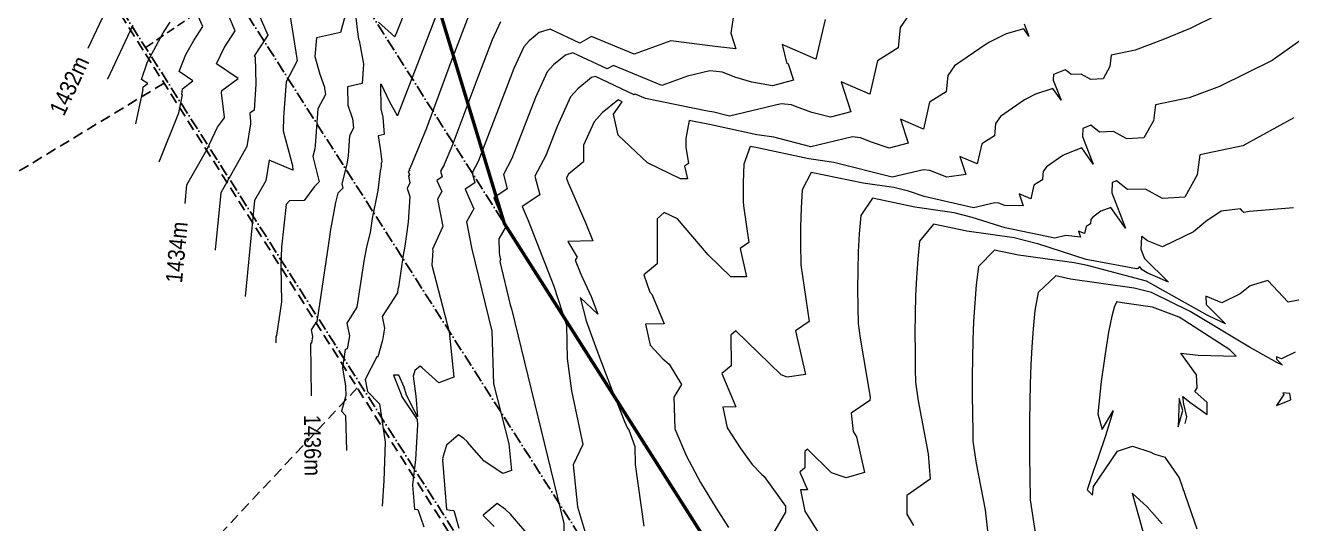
# Model space of a CAD drawing. Header units: metres. Extents: x 5688 to 19740, y -52 to 3406.
# Drawn here: x 6543.6 to 6923.4, y 1770.6 to 1920.2 of the extents above; entities that cross this region are included whole.
import ezdxf
from ezdxf.enums import TextEntityAlignment as Align

# ---------------------------------------------------------------- set-up
doc = ezdxf.new("R2010")
doc.units = ezdxf.units.M
for name, pattern in [('ACAD_ISO10W100', [18, 12, -3, 0, -3]), ('DASHED', [19.05, 12.7, -6.35]), ('HIDDEN', [9.525, 6.35, -3.175])]:
    doc.linetypes.add(name, pattern=pattern)
for name, color, linetype in [('CENTRELINES', 7, 'Continuous'), ('Contours', 7, 'Continuous'), ('LINES', 7, 'Continuous'), ('PAD', 7, 'Continuous'), ('PWV_RESERVES', 7, 'Continuous'), ('SERV', 7, 'Continuous'), ('SITE', 7, 'Continuous')]:
    doc.layers.add(name, color=color, linetype=linetype)
doc.styles.add('MM-STANDARD', font='', dxfattribs={"height": 1})
doc.styles.get('MM-STANDARD').set_extended_font_data('MM-STANDARD')

# ---------------------------------------------------------------- blocks, each defined once
blk = doc.blocks.new('CONTOURS-CG')
at = {"layer": 'Contours', "color": 253, "lineweight": 9, "true_color": 0xa1a3a5}
for points, elevation in [([(30377.7, 731.14), (30377.7, 731.15), (30381.93, 740.26)], 1432), ([(30383.59, 721.92), (30383.6, 721.94), (30391.03, 737.96), (30391.08, 738.04)], 1432.5), ([(30392.02, 708.45), (30394.16, 718.74), (30394.05, 718.79), (30394.15, 719.53), (30395.53, 720.57), (30393.71, 721.8), (30395.49, 727.03), (30398.06, 731.9), (30400.2, 735.78), (30402.28, 738.96)], 1433), ([(30398.97, 697.02), (30404.86, 711.78), (30405.98, 717.19), (30405.74, 717.31), (30405.96, 718.99), (30409.1, 721.34), (30404.96, 724.13), (30406.99, 729.25), (30409.32, 733.51), (30412.02, 737.65), (30409.5, 743.51)], 1433.5), ([(30406.75, 684.57), (30406.75, 684.57), (30407.3, 690.17), (30413.22, 700.69), (30416.47, 707.49), (30416.48, 707.51), (30418.54, 710.25), (30418.56, 710.27), (30418.55, 710.6), (30417.68, 717.7), (30417.68, 717.74), (30417.77, 718.45), (30422.67, 722.11), (30416.21, 726.46), (30418.44, 731.25), (30421.77, 736.35), (30418.66, 743.56)], 1434), ([(30427.82, 743.61), (30431.52, 735.04), (30427.56, 728.98), (30427.47, 728.79), (30427.73, 728.61), (30427.94, 720.33), (30427.51, 712.52), (30426.2, 711.64), (30426.2, 711.64), (30426.32, 709.16), (30426.39, 708.45), (30426.39, 708.45), (30425.23, 701.61), (30417.44, 687.79), (30417.44, 687.79), (30415.76, 670.64), (30415.75, 670.55)], 1434.5), ([(30438.27, 740.68), (30440.24, 728.12), (30440.34, 727.33), (30437.05, 721.09), (30436.28, 710.47), (30436.18, 706.32), (30438.92, 695.97), (30439.1, 694.58), (30431.99, 697.53), (30430.94, 691.37), (30427.58, 685.4), (30427.58, 685.4), (30424.76, 656.65)], 1435), ([(30455.01, 742.05), (30453.34, 735.85), (30446.2, 734.32), (30446.2, 734.32), (30445.61, 728.66), (30447.15, 723.34), (30448.54, 719.42), (30448.59, 719.1), (30448.82, 717.24), (30446.56, 712.95), (30445.76, 701.94), (30445.62, 700.96), (30445.01, 698.62), (30446.92, 691.09), (30445.57, 689.68), (30442.48, 685.44), (30438.05, 685.3), (30437.08, 684.24), (30435.66, 671.41), (30435.44, 665.61), (30435.62, 655.01), (30435.62, 655), (30434.11, 644.9), (30433.95, 644.65), (30433.99, 644.45), (30433.96, 644.25), (30433.93, 644.24), (30433.94, 642.68)], 1435.5), ([(30475.9, 750.52), (30469.68, 734.54), (30464.74, 738.96)], 1436), ([(30457.76, 742.11), (30458.34, 736.73), (30458.77, 733.91), (30458.91, 733.47), (30460.28, 726.38), (30459.9, 720.57), (30455.43, 719.61), (30455.43, 719.61), (30455.6, 714.07), (30456.9, 710.28), (30456.93, 710.08), (30457.29, 707.14), (30456.07, 704.81), (30455.63, 698.82), (30455.28, 696.38), (30453.75, 690.5), (30454.09, 689.17), (30452.58, 687.6), (30451.85, 684.82), (30450.34, 676.75), (30450.01, 674.57), (30447.08, 654.28), (30446.21, 649.17), (30445.63, 648.28), (30444.59, 646.67), (30444.59, 646.65), (30445, 644.61), (30444.63, 642.6), (30444.35, 642.48), (30444.51, 626.86), (30444.51, 626.76)], 1436), ([(30483.36, 744.41), (30476.97, 727.77), (30470.42, 710.93), (30470.41, 710.91), (30468.08, 715.2), (30465.61, 720.29), (30465.31, 720.32), (30465.47, 713), (30466.07, 710.48), (30466.47, 705.29), (30464.67, 704.9), (30464.67, 704.9), (30465.27, 701.07), (30465.77, 697.04), (30465.57, 696.67), (30465.57, 696.67), (30465.5, 695.7), (30465.29, 694.25), (30464.51, 688.48), (30462.88, 680.07), (30462.27, 675.88), (30462.26, 675.86), (30461.24, 671.98), (30460.45, 667.79), (30458.3, 653.44), (30455.22, 648.66), (30455.22, 648.66), (30456.01, 644.78), (30455.31, 640.95), (30454.78, 640.73), (30453.94, 635.22), (30454.84, 629.73), (30454.89, 629.49), (30454.91, 626.88), (30453.63, 622.2), (30454.88, 620.92), (30455.15, 610.4)], 1436.5), ([(30492.36, 742.35), (30486.55, 727.28), (30479.18, 707.21), (30474.22, 695.29), (30474.22, 695.29), (30473.97, 694.82), (30474.08, 694.4), (30473.68, 694.13), (30474.04, 693.29), (30473.73, 692.75), (30474.12, 690.72), (30473.35, 689.06), (30473.35, 689.06), (30474.16, 686.66), (30473.69, 678.96), (30473.13, 675.36), (30472.64, 671.72), (30472.11, 669.02), (30470.71, 659.46), (30470.71, 659.45), (30470.63, 659.15), (30470.57, 658.82), (30470.4, 657.71), (30465.86, 650.67), (30465.86, 650.66), (30466.58, 647.11), (30465.95, 643.56), (30464.55, 638.54), (30464.26, 638.47), (30460.75, 631.71), (30461.43, 628.13), (30465.08, 624.38), (30466.76, 612.88), (30466.36, 601.32), (30465.86, 593.66), (30465.86, 593.65)], 1437), ([(30501.31, 739.12), (30498.86, 733.69), (30494.23, 721.69), (30486.78, 701.64), (30484.4, 696.21), (30484.4, 696.2), (30483.39, 694.29), (30483.84, 692.59), (30482.22, 691.5), (30482.22, 691.5), (30483.7, 688.1), (30482.44, 685.89), (30484.03, 677.62), (30480.9, 670.86), (30480.9, 670.86), (30481.04, 670.44), (30480.77, 666.08), (30485.92, 646.07), (30487.31, 632.43), (30482.89, 630.75), (30477.87, 635.25), (30477.2, 635.74), (30475.65, 634.42), (30475.14, 632.71), (30475.9, 626.71), (30476.41, 620.5), (30473.1, 627.02), (30472.49, 629.38), (30470.87, 633.03), (30470.87, 633.04), (30469.29, 633.03), (30471.51, 627.17), (30471.67, 626.74), (30476.32, 619.72), (30476.41, 618.07), (30475.85, 607.65), (30474.95, 600.06), (30474.95, 600.04), (30475.51, 592.79), (30476.58, 592.67), (30478.36, 587.46)], 1437.5), ([(30571.63, 743.65), (30570.46, 735.65), (30571.96, 730.94), (30566.5, 731.56), (30565.75, 731.65), (30552.4, 733.36), (30541.38, 729.36), (30541.38, 729.36), (30528.59, 734.65), (30528.59, 734.65), (30525.15, 732.65), (30525.15, 732.65), (30516.22, 736.86), (30512.98, 735.86), (30509.9, 733.33), (30508.33, 731.62), (30505.35, 725.03), (30494.59, 697.12), (30494.59, 697.12), (30492.82, 693.77), (30493.6, 690.78), (30490.76, 688.86), (30490.76, 688.86), (30493.35, 682.9), (30491.15, 679.03), (30492.73, 670.79), (30498.72, 646.24), (30498.72, 646.22), (30499.22, 630.39), (30499.22, 630.39), (30503.85, 612.4), (30504.66, 604.43), (30502.08, 603.45), (30496.47, 607.19), (30492.04, 612.24), (30491.33, 613.09), (30490.35, 613.97), (30488.78, 615.12), (30485.17, 612.02), (30483.97, 608.02), (30484, 607.78), (30483.97, 607.51), (30485.1, 592.66), (30486.28, 592.53), (30487.29, 592.43), (30487.3, 592.42), (30488.81, 587.13)], 1438), ([(30598.7, 739.79), (30595.95, 727.83), (30585.77, 732.23), (30587.15, 726.9), (30587.59, 726.51), (30589.19, 721.52), (30582.92, 719.84), (30576.74, 721.01), (30571.61, 722.5), (30567.89, 723.94), (30564.16, 724.37), (30557.4, 722.75), (30549.77, 719.98), (30535.18, 726.01), (30535.18, 726.01), (30533.31, 724.93), (30533.31, 724.93), (30523.01, 729.78), (30520.82, 729.1), (30517.19, 726.13), (30515.34, 724.11), (30511.84, 716.36), (30504.78, 698.04), (30504.78, 698.04), (30502.24, 693.25), (30503.36, 688.98), (30499.3, 686.23), (30499.3, 686.23), (30501.47, 681.18), (30501.52, 681.12), (30503, 677.7), (30500.86, 673.94), (30500.93, 669.87), (30501.05, 669.06), (30501.33, 667.7), (30501.09, 667.18), (30504.19, 654.17), (30504.59, 652.95), (30520.29, 588.5), (30520.44, 583.93)], 1438.5), ([(30510.5, 584.12), (30506.11, 589.22), (30504.38, 591.31), (30502.83, 592.69), (30500.36, 594.51), (30496.13, 590.99), (30496.12, 590.86), (30499.45, 587.55)], 1438.5), ([(30623.68, 740.95), (30621.24, 737.42), (30620.6, 731.27), (30620.59, 731.27), (30614.36, 727.36), (30612.06, 717.36), (30603.55, 721.04), (30606.41, 712.09), (30600.34, 710.44), (30594.7, 711.82), (30589.77, 713.63), (30588.62, 714.12), (30585.51, 714.47), (30570.01, 710.76), (30570.01, 710.76), (30565.28, 711.96), (30563.45, 712.22), (30544.85, 716.1), (30541.77, 717.38), (30541.47, 717.2), (30529.8, 722.7), (30528.66, 722.35), (30524.49, 718.92), (30522.36, 716.61), (30518.34, 707.7), (30514.97, 698.96), (30514.97, 698.96), (30511.67, 692.73), (30513.12, 687.17), (30507.84, 683.6), (30507.84, 683.6), (30509.63, 679.49), (30517.36, 659.77), (30521.15, 648.01), (30521.31, 638.01), (30522.68, 628.35), (30526.07, 612.23), (30523.17, 606.05), (30523.17, 606.05), (30524.46, 593.51), (30528.05, 581.53)], 1439), ([(30658.37, 738.44), (30659.8, 734.76), (30658.29, 736.94), (30658.28, 736.94), (30652.95, 735.48), (30648.03, 732.96), (30646.97, 732.39), (30637.49, 725.83), (30635.54, 722.99), (30635.02, 718.06), (30635.02, 718.06), (30630.01, 714.92), (30628.16, 706.9), (30621.34, 709.85), (30623.63, 702.67), (30617.93, 701.19), (30612.59, 702.94), (30609.35, 704.29), (30606.86, 704.58), (30594.41, 701.6), (30594.41, 701.6), (30583.3, 704.41), (30578.99, 705.03), (30578.2, 705.19), (30564.06, 708.22), (30557.87, 709.44), (30556.93, 704.01), (30556.96, 701.45), (30557.7, 696.54), (30556.52, 695.72), (30556.52, 695.72), (30557.37, 691.94), (30555.27, 691.93), (30545.38, 696.79), (30536.58, 705.05), (30535.18, 711.36), (30537.81, 715.05), (30536.59, 715.62), (30536.5, 715.59), (30531.78, 711.72), (30529.38, 709.11), (30526.2, 702.06), (30526.21, 697.1), (30521.71, 693.37), (30521.09, 692.21), (30521.14, 692.02), (30521.67, 690.76), (30526.88, 678.5), (30528.99, 673.31), (30521.53, 673.18), (30524.33, 668.48), (30523.74, 667.49), (30525.47, 663.36), (30528.5, 656.6), (30530.52, 651.32), (30525.26, 656.3), (30526.99, 649.28), (30530.23, 640.53), (30533.01, 633.14), (30535.32, 627.11), (30537.18, 622.44), (30538.56, 619.12), (30539.46, 617.15), (30539.79, 616.59), (30541.61, 611.63), (30541.7, 606.15), (30544.31, 587.64)], 1439.5), ([(30716.25, 741.05), (30708.2, 737.1), (30699.87, 733.64), (30691.72, 730.58), (30684.52, 729.07), (30684.07, 725.71), (30682.03, 722.02), (30678.35, 721.8), (30675.51, 723.37), (30672.53, 723.27), (30672.53, 723.27), (30671.78, 723.85), (30670.67, 724.72), (30670.66, 724.72), (30667.2, 723.28), (30667.12, 721.53), (30669.46, 715.55), (30666.99, 719.09), (30661.74, 717.39), (30658.46, 715.66), (30651.31, 710.71), (30649.83, 708.57), (30649.69, 707.25), (30649.44, 704.86), (30649.44, 704.85), (30645.66, 702.48), (30644.27, 696.43), (30639.12, 698.66), (30640.85, 693.24), (30635.23, 692.49), (30630.08, 694.47), (30628.2, 694.68), (30618.82, 692.44), (30618.82, 692.44), (30601.32, 696.87), (30594.53, 697.83), (30593.84, 697.98), (30577.95, 701.36), (30576.2, 701.67), (30574.32, 696.34), (30574.11, 690.83), (30574.14, 685.29), (30574.17, 683.81), (30575.82, 672.85), (30573.19, 671.01), (30573.19, 671.01), (30575.08, 662.56), (30570.4, 662.53), (30563.57, 669.13), (30554.4, 679.94), (30550.42, 681.85), (30548.31, 679.98), (30548.34, 666.46), (30548.34, 666.46), (30544.29, 663.1), (30544.29, 663.09), (30546.11, 657.89), (30546.72, 657.29), (30550.45, 648.4), (30544.79, 648.3), (30546.23, 642.05), (30550.01, 637.88), (30551.92, 636.33), (30555.58, 630.17), (30553.31, 626.36), (30553.65, 616.86), (30557.16, 608.67), (30561.36, 600.78), (30566, 593.08), (30569.7, 587.25)], 1440), ([(30747.29, 737.79), (30732.8, 727.5), (30716.95, 719.7), (30707.86, 716.24), (30697.77, 714.12), (30697.14, 709.41), (30694.28, 704.24), (30689.13, 703.93), (30685.15, 706.13), (30680.97, 705.99), (30680.96, 705.99), (30678.35, 708.03), (30678.34, 708.03), (30675.98, 707.05), (30675.88, 704.62), (30679.11, 696.34), (30675.69, 701.24), (30670.56, 699.26), (30669.94, 698.93), (30665.12, 695.59), (30664.13, 694.15), (30664.03, 693.26), (30663.87, 691.66), (30663.86, 691.64), (30661.32, 690.05), (30660.38, 685.97), (30656.91, 687.47), (30658.07, 683.82), (30652.55, 683.92), (30650.82, 684.65), (30649.55, 684.79), (30643.22, 683.28), (30643.22, 683.28), (30628.37, 686.68), (30623.66, 688.23), (30619.34, 689.32), (30610.07, 690.64), (30594.53, 693.89), (30591.85, 688.66), (30591.47, 683.17), (30591.3, 677.65), (30591.29, 672.12), (30591.37, 666.57), (30591.38, 666.17), (30593.94, 649.15), (30589.85, 646.31), (30589.85, 646.3), (30592.79, 633.18), (30587.3, 632.45), (30585.52, 633.13), (30571.89, 646.31), (30570.46, 645.04), (30570.47, 635.81), (30570.47, 635.81), (30567.71, 633.52), (30567.71, 633.52), (30571.91, 623.49), (30568.05, 623.43), (30569.27, 617.24), (30573.37, 610.86), (30576.83, 606.24), (30579.57, 603.31), (30580.45, 602.58), (30586.8, 593.65), (30586.83, 591.85), (30582.87, 585.23)], 1440.5), ([(30739.25, 710.23), (30724.01, 701.9), (30711.03, 699.17), (30710.22, 693.11), (30706.53, 686.46), (30699.9, 686.07), (30694.78, 688.89), (30689.41, 688.71), (30689.4, 688.71), (30686.04, 691.33), (30686.03, 691.34), (30684.76, 690.81), (30684.63, 687.71), (30688.76, 677.13), (30684.39, 683.39), (30681.42, 682.2), (30678.94, 680.48), (30678.42, 679.73), (30678.29, 678.44), (30676.97, 677.61), (30676.49, 675.51), (30674.69, 676.28), (30675.3, 674.4), (30670.89, 674.9), (30667.63, 674.11), (30667.62, 674.11), (30652.69, 677.2), (30642.83, 680.39), (30637.36, 681.78), (30625.61, 683.45), (30612.86, 686.12), (30609.42, 680.97), (30608.94, 675.49), (30608.63, 669.99), (30608.48, 664.47), (30608.45, 658.94), (30608.5, 653.4), (30608.59, 648.53), (30609.25, 644.13), (30612.17, 626.44), (30612.06, 625.45), (30606.52, 621.6), (30606.52, 621.6), (30607.09, 616.09), (30608.11, 614.5), (30610.5, 603.8), (30605.01, 602.23), (30600.64, 603.73), (30593.36, 610.77), (30592.6, 610.09), (30592.61, 605.16), (30592.61, 605.16), (30591.13, 603.94), (30593.38, 598.59), (30591.32, 598.55), (30592.61, 592.22), (30596.67, 585.69)], 1441), ([(30739.13, 683.24), (30725.94, 682.13), (30724.29, 681.81), (30723.83, 682.29), (30723.27, 682.9), (30723.26, 682.9), (30717.47, 682.25), (30712.85, 679.16), (30709.14, 676.05), (30699.83, 671.54), (30695.41, 673.33), (30693.72, 674.64), (30693.55, 674.57), (30693.39, 670.8), (30694.46, 668.06), (30701.68, 660.9), (30695.24, 663.69), (30693.75, 664.6), (30693.1, 665.54), (30692.91, 665.47), (30692.75, 665.36), (30692.72, 665.31), (30692.71, 665.23), (30692.62, 665.18), (30692.59, 665.04), (30692.48, 665.09), (30692.52, 664.97), (30692.24, 665), (30692.03, 664.95), (30677.03, 667.76), (30662.49, 672.4), (30662.01, 672.56), (30655.38, 674.24), (30641.15, 676.26), (30631.18, 678.34), (30627.01, 673.28), (30626.47, 667.81), (30626.07, 662.32), (30625.81, 656.81), (30625.67, 651.29), (30625.62, 645.76), (30625.65, 640.22), (30625.73, 634.68), (30625.79, 630.89), (30626.63, 625.33), (30629.57, 609.39), (30630.17, 601.75), (30623.18, 596.89), (30623.18, 596.89), (30623.21, 591.26), (30625.19, 587.93)], 1441.5), ([(30747.41, 656.8), (30737.55, 654.89), (30731.46, 661.41), (30731.45, 661.41), (30726.12, 659.8), (30723.15, 657.38), (30717.67, 654.72), (30712.82, 656.69), (30712.92, 654.25), (30718.76, 648.47), (30713.82, 650.75), (30713.27, 651.03), (30713.22, 651.06), (30695.09, 661.2), (30695.08, 661.2), (30677.36, 665.9), (30673.4, 666.69), (30656.69, 669.07), (30649.51, 670.57), (30644.66, 665.59), (30644.02, 660.12), (30643.56, 654.64), (30643.22, 649.14), (30642.99, 643.63), (30642.85, 638.11), (30642.79, 632.59), (30642.81, 627.05), (30642.86, 621.51), (30642.95, 615.96), (30643, 613.25), (30644.01, 606.53), (30646.73, 592.59), (30648.29, 578.06)], 1442), ([(30739.65, 639.91), (30735.52, 637.91), (30734.06, 638.5), (30734.09, 637.77), (30735.84, 636.04), (30734.18, 636.81), (30726.01, 641.38), (30708.14, 652.12), (30696.58, 657.84), (30696.57, 657.84), (30691.42, 659.15), (30672.24, 661.88), (30667.84, 662.8), (30662.54, 657.86), (30661.59, 652.44), (30661.09, 646.96), (30660.69, 641.47), (30660.38, 635.97), (30660.17, 630.46), (30660.04, 624.94), (30659.97, 619.41), (30659.97, 613.87), (30660.01, 608.33), (30660.09, 602.79), (30660.21, 595.61), (30662.4, 581.03)], 1442.5), ([(30706.72, 618.51), (30707.17, 620.52), (30706.28, 624.3), (30706.02, 626.64), (30708.03, 624.93), (30713.29, 621.18), (30713.26, 624.78), (30709.59, 628.13), (30710.31, 629.23), (30710.07, 633.07), (30705.34, 639.58), (30710.6, 639.05), (30721.93, 638.67), (30720.02, 640.59), (30704.86, 650.39), (30696.87, 653.39), (30687.78, 654.69), (30686.17, 655.02), (30685.49, 653.73), (30684.65, 650.69), (30683.69, 645.91), (30682.64, 639.38), (30681.52, 631.1), (30680.48, 621.39), (30681.77, 616.68), (30681.81, 616.66), (30685.05, 622.35), (30682.81, 614.85), (30680.6, 608.26), (30679.5, 605.2), (30679.38, 604.96), (30677.32, 598.63), (30678.91, 596.94), (30679.17, 599.61), (30686.33, 610.21), (30690.85, 611.72), (30696.36, 609.87), (30697.3, 609.35), (30697.84, 609.15), (30700.7, 608.4), (30700.76, 608.14), (30704.89, 602.15), (30710.13, 586.85)], 1443), ([(30699.78, 588.41), (30699.78, 588.43), (30695.24, 593.49), (30690.76, 597.6), (30695.73, 579.72)], 1443), ([(30738.32, 625.58), (30738.04, 627.47), (30735.99, 627.67), (30736.21, 627.38), (30736.22, 627.2), (30734.07, 623.91), (30738.32, 625.58)], 1442.5), ([(30704.91, 625.92), (30704.58, 617.54), (30705.94, 622.43), (30705.98, 622.39), (30704.91, 626.04), (30704.91, 625.92)], 1443)]:
    blk.add_lwpolyline(points, dxfattribs=dict(at, elevation=elevation))
at = {"layer": 'Contours', "color": 253, "true_color": 0xa1a3a5, "style": 'MM-STANDARD', "width": 0.9}
for s, rotation, p in [('1432m', 65.0947, (30372.01, 719.93, 1433.06)), ('1434m', 84.3927, (30404.21, 669.91, 1434.79)), ('1436m', 270.5621, (30444.99, 611.96, 1437.02))]:
    blk.add_text(s, height=5, rotation=rotation, dxfattribs=at).set_placement(p, align=Align.MIDDLE)

msp = doc.modelspace()

# ---------------------------------------------------------------- linework, layer by layer
at = {"layer": 'CENTRELINES', "color": 251, "linetype": 'ACAD_ISO10W100', "ltscale": 0.3, "true_color": 0x636466, "flags": 128}
msp.add_lwpolyline([(5688.805, 3103.893), (5948.409, 2861.028), (5991.976, 2819.703), (6036.694, 2774.403), (6105.899, 2695.952), (6161.525, 2623.912), (6196.729, 2571.239), (6229.17, 2521.008), (6802.209, 1622.221), (6978.978, 1344.418), (7091.058, 1161.872), (7184.897, 989.621), (7296.815, 773.514), (7348.564, 673.441), (7490.381, 399.383)], dxfattribs=at)
at = {"layer": 'LINES', "color": 251, "linetype": 'HIDDEN', "ltscale": 0.5, "true_color": 0x636466}
for p, q in [((6585.232, 1902.888), (6538.023, 1874.237)), ((6643.17, 1811.468), (6453.873, 1609.16))]:
    msp.add_line(p, q, dxfattribs=at)
msp.add_lwpolyline([(7024.666, 1328.899), (6956.098, 1317.693), (6578.933, 1912.828), (6116.599, 2644.804), (6784.004, 2963.686)], dxfattribs=at)
at = {"layer": 'PAD', "color": 251, "linetype": 'Continuous', "true_color": 0x636466}
msp.add_lwpolyline([(6687.213, 1860.943), (6667.434, 1926.045), (6670.909, 1948.542), (6657.227, 1969.581), (6635.856, 1974.603), (6583.727, 2023.725)], dxfattribs=at)
at = {"layer": 'PWV_RESERVES', "color": 251, "linetype": 'ACAD_ISO10W100', "ltscale": 0.3, "true_color": 0x636466}
for points in [[(7524.892, 399.383), (7371.507, 695.993), (7363.777, 753.224), (7353.711, 772.756), (7315.896, 803.392), (7212.381, 1003.63), (7117.791, 1177.117), (7004.763, 1361.337), (6828.202, 1638.928), (6258.189, 2536.097), (6238.218, 2593.021), (6245.772, 2615.119), (6291.889, 2655.461), (6417.26, 2717.109), (6555.092, 2787.485), (6655.825, 2857.808), (6797.535, 2974.863), (6886.03, 3059.837), (6936.23, 3119.259), (7139.492, 3359.193)], [(5689.306, 3061.339), (5927.211, 2838.695), (5970.324, 2797.787), (6014.066, 2753.46), (6082.013, 2676.408), (6136.361, 2605.998), (6170.832, 2554.402), (6203.083, 2504.447), (6775.916, 1605.637), (6952.488, 1328.036), (7063.986, 1146.366), (7157.256, 975.09), (7266.569, 763.921), (7275.129, 703.82), (7292.696, 685.446), (7322.89, 654.971), (7455.093, 399.383)]]:
    msp.add_lwpolyline(points, dxfattribs=at)
at = {"layer": 'SERV', "color": 251, "linetype": 'DASHED', "ltscale": 0.2, "true_color": 0x636466}
msp.add_line((6701.595, 1996.623), (6578.835, 1912.983), dxfattribs=at)
at = {"layer": 'SITE', "color": 251, "linetype": 'HIDDEN', "ltscale": 0.5, "true_color": 0x636466, "const_width": 1}
msp.add_lwpolyline([(6939.747, 1463.556), (6828.202, 1638.928), (6687.274, 1860.74), (6667.434, 1926.045), (6670.909, 1948.542), (6657.227, 1969.581), (6635.856, 1974.603), (6583.716, 2023.735), (6258.189, 2536.097), (6238.218, 2593.021), (6245.772, 2615.119), (6291.889, 2655.461), (6417.26, 2717.109), (6555.092, 2787.485), (6655.825, 2857.808), (6784.004, 2963.686), (7258.675, 3190.481)], dxfattribs=at)

# ---------------------------------------------------------------- block references
at = {"layer": 'Contours', "color": 215, "linetype": 'Continuous', "true_color": 0xa953a0}
msp.add_blockref('CONTOURS-CG', (-23815.222, 1182.208), dxfattribs=at)

doc.saveas('drawing.dxf')
